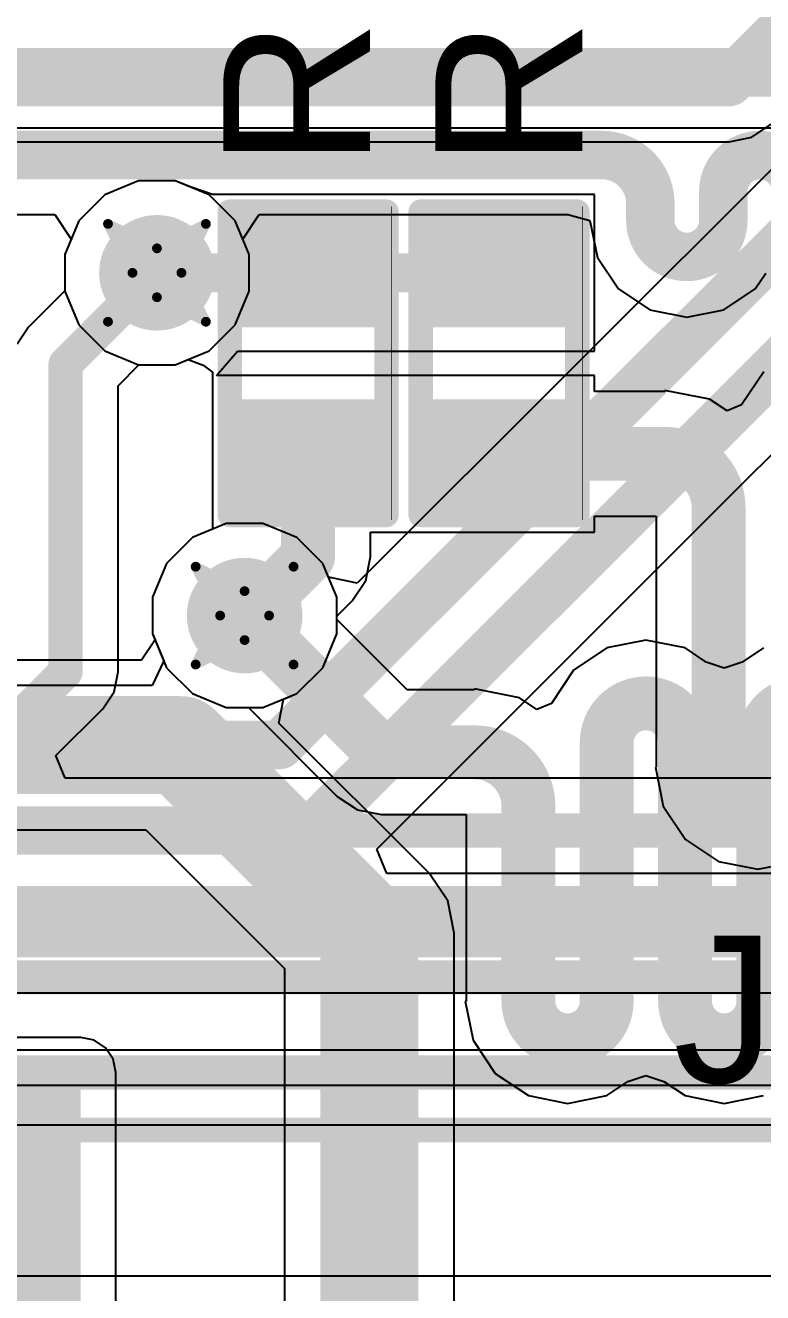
# Model space of a CAD drawing. Header units: inches. Extents: x -3 to 289, y -11 to 89.
# Drawn here: x 87.33 to 91.15, y 7.24 to 13.81 of the extents above; entities that cross this region are included whole.
import ezdxf

# ---------------------------------------------------------------- set-up
doc = ezdxf.new("R2010")
doc.units = ezdxf.units.IN
for name, color, linetype in [('Bottom Layer', 5, 'Continuous'), ('Drill Drawing', 1, 'Continuous'), ('Layer 1', 16, 'Continuous'), ('Layer 2', 76, 'Continuous'), ('Top Layer', 1, 'Continuous'), ('Top Overlay', 2, 'Continuous'), ('Top Paste', 8, 'Continuous'), ('Top Solder', 216, 'Continuous'), ('Via Holes', 16, 'Continuous')]:
    doc.layers.add(name, color=color, linetype=linetype)
doc.styles.add('Arial', font='', dxfattribs={"height": 0.2})
doc.styles.get('Arial').set_extended_font_data('Arial')

# ---------------------------------------------------------------- blocks, each defined once
blk = doc.blocks.new('R___0402_60')
at = {"layer": 'Top Layer'}
for points in [[(-0.6985, -0.3175), (-0.6985, 0.3175), (-0.2413, 0.3175), (-0.2413, -0.3175)], [(0.2413, -0.3175), (0.2413, 0.3175), (0.6985, 0.3175), (0.6985, -0.3175)]]:
    blk.add_hatch(color=1, dxfattribs=at).paths.add_polyline_path(points)
at = {"layer": 'Top Paste'}
for points in [[(-0.6985, -0.3175), (-0.6985, 0.3175), (-0.2413, 0.3175), (-0.2413, -0.3175)], [(0.2413, -0.3175), (0.2413, 0.3175), (0.6985, 0.3175), (0.6985, -0.3175)]]:
    blk.add_hatch(color=8, dxfattribs=at).paths.add_polyline_path(points)
at = {"layer": 'Top Solder'}
for points in [[(-0.7535, -0.3725), (-0.7535, 0.3725), (-0.1863, 0.3725), (-0.1863, -0.3725)], [(0.1863, -0.3725), (0.1863, 0.3725), (0.7535, 0.3725), (0.7535, -0.3725)]]:
    blk.add_hatch(color=216, dxfattribs=at).paths.add_polyline_path(points)
at = {"layer": 'Top Overlay'}
for points in [[(-0.7874, 0.4064, 0.127, 0.127, 0), (-0.7874, -0.4064, 0.127, 0.127, 0)], [(-0.7874, 0.4064, 0.127, 0.127, 0), (0.7874, 0.4064, 0.127, 0.127, 0)], [(0.7874, 0.4064, 0.127, 0.127, 0), (0.7874, -0.4064, 0.127, 0.127, 0)], [(-0.7874, -0.4064, 0.127, 0.127, 0), (0.7874, -0.4064, 0.127, 0.127, 0)], [(-0.8128, -0.4318, 0.00323, 0.00323, 0), (0.8128, -0.4318, 0.00323, 0.00323, 0)]]:
    blk.add_lwpolyline(points, format="xyseb", dxfattribs=at)
for points in [[(-0.8191, 0.4064, 0.0635, 0.0635, 1), (-0.7556, 0.4064, 0.0635, 0.0635, 1)], [(-0.8191, 0.4064, 0.0635, 0.0635, 1), (-0.7556, 0.4064, 0.0635, 0.0635, 1)], [(0.7556, 0.4064, 0.0635, 0.0635, 1), (0.8191, 0.4064, 0.0635, 0.0635, 1)], [(0.7556, 0.4064, 0.0635, 0.0635, 1), (0.8191, 0.4064, 0.0635, 0.0635, 1)], [(-0.8191, -0.4064, 0.0635, 0.0635, 1), (-0.7556, -0.4064, 0.0635, 0.0635, 1)], [(-0.8191, -0.4064, 0.0635, 0.0635, 1), (-0.7556, -0.4064, 0.0635, 0.0635, 1)], [(0.7556, -0.4064, 0.0635, 0.0635, 1), (0.8191, -0.4064, 0.0635, 0.0635, 1)], [(0.7556, -0.4064, 0.0635, 0.0635, 1), (0.8191, -0.4064, 0.0635, 0.0635, 1)], [(-0.8136, -0.4318, 0.00161, 0.00161, 1), (-0.812, -0.4318, 0.00161, 0.00161, 1)], [(0.812, -0.4318, 0.00161, 0.00161, 1), (0.8136, -0.4318, 0.00161, 0.00161, 1)]]:
    blk.add_lwpolyline(points, format="xyseb", close=True, dxfattribs=at)
blk = doc.blocks.new('R___0402_61')
at = {"layer": 'Top Layer'}
for points in [[(-0.6985, -0.3175), (-0.6985, 0.3175), (-0.2413, 0.3175), (-0.2413, -0.3175)], [(0.2413, -0.3175), (0.2413, 0.3175), (0.6985, 0.3175), (0.6985, -0.3175)]]:
    blk.add_hatch(color=1, dxfattribs=at).paths.add_polyline_path(points)
at = {"layer": 'Top Paste'}
for points in [[(-0.6985, -0.3175), (-0.6985, 0.3175), (-0.2413, 0.3175), (-0.2413, -0.3175)], [(0.2413, -0.3175), (0.2413, 0.3175), (0.6985, 0.3175), (0.6985, -0.3175)]]:
    blk.add_hatch(color=8, dxfattribs=at).paths.add_polyline_path(points)
at = {"layer": 'Top Solder'}
for points in [[(-0.7535, -0.3725), (-0.7535, 0.3725), (-0.1863, 0.3725), (-0.1863, -0.3725)], [(0.1863, -0.3725), (0.1863, 0.3725), (0.7535, 0.3725), (0.7535, -0.3725)]]:
    blk.add_hatch(color=216, dxfattribs=at).paths.add_polyline_path(points)
at = {"layer": 'Top Overlay'}
for points in [[(-0.7874, 0.4064, 0.127, 0.127, 0), (-0.7874, -0.4064, 0.127, 0.127, 0)], [(-0.7874, 0.4064, 0.127, 0.127, 0), (0.7874, 0.4064, 0.127, 0.127, 0)], [(0.7874, 0.4064, 0.127, 0.127, 0), (0.7874, -0.4064, 0.127, 0.127, 0)], [(-0.7874, -0.4064, 0.127, 0.127, 0), (0.7874, -0.4064, 0.127, 0.127, 0)], [(-0.8128, -0.4318, 0.00323, 0.00323, 0), (0.8128, -0.4318, 0.00323, 0.00323, 0)]]:
    blk.add_lwpolyline(points, format="xyseb", dxfattribs=at)
for points in [[(-0.8191, 0.4064, 0.0635, 0.0635, 1), (-0.7556, 0.4064, 0.0635, 0.0635, 1)], [(-0.8191, 0.4064, 0.0635, 0.0635, 1), (-0.7556, 0.4064, 0.0635, 0.0635, 1)], [(0.7556, 0.4064, 0.0635, 0.0635, 1), (0.8191, 0.4064, 0.0635, 0.0635, 1)], [(0.7556, 0.4064, 0.0635, 0.0635, 1), (0.8191, 0.4064, 0.0635, 0.0635, 1)], [(-0.8191, -0.4064, 0.0635, 0.0635, 1), (-0.7556, -0.4064, 0.0635, 0.0635, 1)], [(-0.8191, -0.4064, 0.0635, 0.0635, 1), (-0.7556, -0.4064, 0.0635, 0.0635, 1)], [(0.7556, -0.4064, 0.0635, 0.0635, 1), (0.8191, -0.4064, 0.0635, 0.0635, 1)], [(0.7556, -0.4064, 0.0635, 0.0635, 1), (0.8191, -0.4064, 0.0635, 0.0635, 1)], [(-0.8136, -0.4318, 0.00161, 0.00161, 1), (-0.812, -0.4318, 0.00161, 0.00161, 1)], [(0.812, -0.4318, 0.00161, 0.00161, 1), (0.8136, -0.4318, 0.00161, 0.00161, 1)]]:
    blk.add_lwpolyline(points, format="xyseb", close=True, dxfattribs=at)
blk = doc.blocks.new('693071010811_83')
at = {"layer": 'Top Overlay'}
for points in [[(1.8553, 7.4261, 0.127, 0.127, 0), (5.2742, 7.4261, 0.127, 0.127, 0)], [(5.2742, 7.4261, 0.127, 0.127, 0), (6.975, 7.4261, 0.127, 0.127, 0)]]:
    blk.add_lwpolyline(points, format="xyseb", dxfattribs=at)
blk.add_lwpolyline([(5.2424, 7.4261, 0.0635, 0.0635, 1), (5.3059, 7.4261, 0.0635, 0.0635, 1)], format="xyseb", close=True, dxfattribs=at)
blk.add_lwpolyline([(5.2424, 7.4261, 0.0635, 0.0635, 1), (5.3059, 7.4261, 0.0635, 0.0635, 1)], format="xyseb", close=True, dxfattribs=at)

msp = doc.modelspace()

# ---------------------------------------------------------------- hatches: boundary and pattern name
at = {"layer": 'Bottom Layer'}
h = msp.add_hatch(color=5, dxfattribs=at)
edge = h.paths.add_edge_path()
edge.add_arc((88.0117, 12.5301), 0.3, 0, 360)
h = msp.add_hatch(color=5, dxfattribs=at)
edge = h.paths.add_edge_path()
edge.add_arc((88.4665, 10.7503), 0.3, 0, 360)
at = {"layer": 'Layer 1'}
h = msp.add_hatch(color=16, dxfattribs=at)
edge = h.paths.add_edge_path()
edge.add_arc((88.0117, 12.5301), 0.3, 0, 360)
h = msp.add_hatch(color=16, dxfattribs=at)
edge = h.paths.add_edge_path()
edge.add_arc((88.4665, 10.7503), 0.3, 0, 360)
at = {"layer": 'Layer 2'}
h = msp.add_hatch(color=76, dxfattribs=at)
edge = h.paths.add_edge_path()
edge.add_arc((88.0117, 12.5301), 0.3, 0, 360)
h = msp.add_hatch(color=76, dxfattribs=at)
edge = h.paths.add_edge_path()
edge.add_arc((88.4665, 10.7503), 0.3, 0, 360)
at = {"layer": 'Top Layer'}
h = msp.add_hatch(color=1, dxfattribs=at)
edge = h.paths.add_edge_path()
edge.add_arc((88.0117, 12.5301), 0.3, 0, 360)
h = msp.add_hatch(color=1, dxfattribs=at)
edge = h.paths.add_edge_path()
edge.add_arc((88.4665, 10.7503), 0.3, 0, 360)
msp.add_hatch(color=1, dxfattribs=at).paths.add_polyline_path([(87.6165, 8.378), (84.6313, 8.378), (84.6313, 6.1659), (87.6165, 6.1659)])
at = {"layer": 'Via Holes'}
h = msp.add_hatch(color=7, dxfattribs=at)
edge = h.paths.add_edge_path()
edge.add_arc((88.0117, 12.5301), 0.15, 0, 360)
h = msp.add_hatch(color=7, dxfattribs=at)
edge = h.paths.add_edge_path()
edge.add_arc((88.4665, 10.7503), 0.15, 0, 360)

# ---------------------------------------------------------------- linework, layer by layer
at = {"layer": 'Bottom Layer'}
for p, q in [((86.1748, 13.2829), (92.7635, 13.2829)), ((87.9167, 13.0079), (87.7411, 12.9352)), ((88.1068, 13.0079), (87.9167, 13.0079)), ((88.2824, 12.9352), (88.1068, 13.0079)), ((87.7411, 12.9352), (87.6067, 12.8008)), ((88.4168, 12.8008), (88.2824, 12.9352)), ((87.6067, 12.8008), (87.5339, 12.6252)), ((88.4895, 12.6252), (88.4168, 12.8008)), ((87.5339, 12.6252), (87.5339, 12.4351)), ((88.4895, 12.4351), (88.4895, 12.6252)), ((87.5339, 12.4351), (87.6067, 12.2595)), ((88.4168, 12.2595), (88.4895, 12.4351)), ((87.6067, 12.2595), (87.7411, 12.1251)), ((88.2824, 12.1251), (88.4168, 12.2595)), ((87.7411, 12.1251), (87.9167, 12.0523)), ((88.1068, 12.0523), (88.2824, 12.1251)), ((87.9167, 12.0523), (88.1068, 12.0523)), ((88.3714, 11.2281), (88.1958, 11.1554)), ((88.5615, 11.2281), (88.3714, 11.2281)), ((88.7371, 11.1554), (88.5615, 11.2281)), ((88.1958, 11.1554), (88.0614, 11.021)), ((88.8715, 11.021), (88.7371, 11.1554)), ((88.0614, 11.021), (87.9887, 10.8454)), ((88.9443, 10.8454), (88.8715, 11.021)), ((87.9887, 10.8454), (87.9887, 10.6553)), ((88.9443, 10.7303), (88.9443, 10.8454)), ((89.3101, 10.3645), (88.9443, 10.7303)), ((87.9887, 10.6553), (88.0614, 10.4797)), ((90.5484, 10.6225), (90.3452, 10.5821)), ((90.7516, 10.5821), (90.5484, 10.6225)), ((90.3452, 10.5821), (90.173, 10.467)), ((90.8611, 10.5089), (90.7516, 10.5821)), ((91.158, 10.5821), (91.0485, 10.5089)), ((88.0614, 10.4797), (88.1958, 10.3453)), ((90.173, 10.467), (90.0579, 10.2947)), ((90.9548, 10.4774), (90.8611, 10.5089)), ((91.0485, 10.5089), (90.9548, 10.4774)), ((88.1958, 10.3453), (88.3714, 10.2725)), ((89.6594, 10.3645), (89.3101, 10.3645)), ((89.8923, 10.3236), (89.6594, 10.37)), ((89.6594, 10.37), (89.6594, 10.3645)), ((88.3714, 10.2725), (88.4865, 10.2725)), ((88.4865, 10.2725), (88.9471, 9.8119)), ((89.9824, 10.2635), (89.8923, 10.3236)), ((90.0579, 10.2947), (89.9824, 10.2635)), ((88.9471, 9.8119), (89.0521, 9.7417)), ((89.0521, 9.7417), (89.176, 9.7171)), ((89.176, 9.7171), (89.6151, 9.7171)), ((89.6151, 9.7171), (89.6151, 8.7482)), ((89.6151, 8.7482), (89.6111, 8.7482)), ((89.6111, 8.7482), (89.6515, 8.5451)), ((89.6515, 8.5451), (89.7666, 8.3728)), ((89.7666, 8.3728), (89.9388, 8.2578)), ((90.4547, 8.3309), (90.5484, 8.3624)), ((90.5484, 8.3624), (90.6421, 8.3309)), ((90.3452, 8.2578), (90.4547, 8.3309)), ((90.6421, 8.3309), (90.7516, 8.2578)), ((89.9388, 8.2578), (90.142, 8.2173)), ((90.142, 8.2173), (90.3452, 8.2578)), ((90.7516, 8.2578), (90.9548, 8.2173)), ((90.9548, 8.2173), (91.158, 8.2578)), ((96.6439, 7.3211), (71.3248, 7.3211))]:
    msp.add_line(p, q, dxfattribs=at)
for points in [[(86.0622, 13.5549, 0.1778, 0.1778, 0), (92.7635, 13.5549, 0.1778, 0.1778, 0)], [(88.4665, 10.7503, 0.2794, 0.2794, 0), (89.1133, 10.1035, 0.2794, 0.2794, 0)], [(90.3452, 10.0916, 0.2794, 0.2794, -1), (90.7516, 10.0916, 0.2794, 0.2794, 0)], [(91.158, 10.0916, 0.2794, 0.2794, -1), (91.5644, 10.0916, 0.2794, 0.2794, 0)], [(89.1133, 10.1035, 0.2794, 0.2794, 0), (89.176, 10.0408, 0.2794, 0.2794, 0)], [(90.3452, 8.7482, 0.2794, 0.2794, 0), (90.3452, 10.0916, 0.2794, 0.2794, 0)], [(90.7516, 8.7482, 0.2794, 0.2794, 0), (90.7516, 10.0916, 0.2794, 0.2794, 0)], [(91.158, 8.7482, 0.2794, 0.2794, 0), (91.158, 10.0916, 0.2794, 0.2794, 0)], [(89.176, 10.0408, 0.2794, 0.2794, 0), (89.6594, 10.0408, 0.2794, 0.2794, 0)], [(89.6594, 10.0408, 0.2794, 0.2794, -0.414214), (89.9388, 9.7614, 0.2794, 0.2794, 0)], [(89.9388, 8.7482, 0.2794, 0.2794, 0), (89.9388, 9.7614, 0.2794, 0.2794, 0)], [(90.3452, 8.7482, 0.2794, 0.2794, -1), (89.9388, 8.7482, 0.2794, 0.2794, 0)], [(91.158, 8.7482, 0.2794, 0.2794, -1), (90.7516, 8.7482, 0.2794, 0.2794, 0)]]:
    msp.add_lwpolyline(points, format="xyseb", dxfattribs=at)
for points in [[(88.3966, 10.7503, 0.1397, 0.1397, 1), (88.5363, 10.7503, 0.1397, 0.1397, 1)], [(89.0434, 10.1035, 0.1397, 0.1397, 1), (89.1831, 10.1035, 0.1397, 0.1397, 1)], [(89.0434, 10.1035, 0.1397, 0.1397, 1), (89.1831, 10.1035, 0.1397, 0.1397, 1)], [(90.2753, 10.0916, 0.1397, 0.1397, 1), (90.415, 10.0916, 0.1397, 0.1397, 1)], [(90.2753, 10.0916, 0.1397, 0.1397, 1), (90.415, 10.0916, 0.1397, 0.1397, 1)], [(90.6817, 10.0916, 0.1397, 0.1397, 1), (90.8214, 10.0916, 0.1397, 0.1397, 1)], [(90.6817, 10.0916, 0.1397, 0.1397, 1), (90.8214, 10.0916, 0.1397, 0.1397, 1)], [(91.0881, 10.0916, 0.1397, 0.1397, 1), (91.2278, 10.0916, 0.1397, 0.1397, 1)], [(91.0881, 10.0916, 0.1397, 0.1397, 1), (91.2278, 10.0916, 0.1397, 0.1397, 1)], [(89.1062, 10.0408, 0.1397, 0.1397, 1), (89.2459, 10.0408, 0.1397, 0.1397, 1)], [(89.1062, 10.0408, 0.1397, 0.1397, 1), (89.2459, 10.0408, 0.1397, 0.1397, 1)], [(89.5895, 10.0408, 0.1397, 0.1397, 1), (89.7292, 10.0408, 0.1397, 0.1397, 1)], [(89.5895, 10.0408, 0.1397, 0.1397, 1), (89.7292, 10.0408, 0.1397, 0.1397, 1)], [(89.8689, 9.7614, 0.1397, 0.1397, 1), (90.0086, 9.7614, 0.1397, 0.1397, 1)], [(89.8689, 9.7614, 0.1397, 0.1397, 1), (90.0086, 9.7614, 0.1397, 0.1397, 1)], [(89.8689, 8.7482, 0.1397, 0.1397, 1), (90.0086, 8.7482, 0.1397, 0.1397, 1)], [(89.8689, 8.7482, 0.1397, 0.1397, 1), (90.0086, 8.7482, 0.1397, 0.1397, 1)], [(90.2753, 8.7482, 0.1397, 0.1397, 1), (90.415, 8.7482, 0.1397, 0.1397, 1)], [(90.2753, 8.7482, 0.1397, 0.1397, 1), (90.415, 8.7482, 0.1397, 0.1397, 1)], [(90.6817, 8.7482, 0.1397, 0.1397, 1), (90.8214, 8.7482, 0.1397, 0.1397, 1)], [(90.6817, 8.7482, 0.1397, 0.1397, 1), (90.8214, 8.7482, 0.1397, 0.1397, 1)], [(91.0881, 8.7482, 0.1397, 0.1397, 1), (91.2278, 8.7482, 0.1397, 0.1397, 1)], [(91.0881, 8.7482, 0.1397, 0.1397, 1), (91.2278, 8.7482, 0.1397, 0.1397, 1)]]:
    msp.add_lwpolyline(points, format="xyseb", close=True, dxfattribs=at)
at = {"layer": 'Drill Drawing'}
for points in [[(87.7577, 12.7841, 0.0508, 0.0508, 0), (88.0117, 12.6571, 0.0508, 0.0508, 0)], [(87.7577, 12.7841, 0.0508, 0.0508, 0), (87.8847, 12.5301, 0.0508, 0.0508, 0)], [(88.0117, 12.6571, 0.0508, 0.0508, 0), (88.2657, 12.7841, 0.0508, 0.0508, 0)], [(88.1387, 12.5301, 0.0508, 0.0508, 0), (88.2657, 12.7841, 0.0508, 0.0508, 0)], [(87.7577, 12.2761, 0.0508, 0.0508, 0), (87.8847, 12.5301, 0.0508, 0.0508, 0)], [(88.1387, 12.5301, 0.0508, 0.0508, 0), (88.2657, 12.2761, 0.0508, 0.0508, 0)], [(87.7577, 12.2761, 0.0508, 0.0508, 0), (88.0117, 12.4031, 0.0508, 0.0508, 0)], [(88.0117, 12.4031, 0.0508, 0.0508, 0), (88.2657, 12.2761, 0.0508, 0.0508, 0)], [(88.2125, 11.0043, 0.0508, 0.0508, 0), (88.4665, 10.8773, 0.0508, 0.0508, 0)], [(88.2125, 11.0043, 0.0508, 0.0508, 0), (88.3395, 10.7503, 0.0508, 0.0508, 0)], [(88.4665, 10.8773, 0.0508, 0.0508, 0), (88.7205, 11.0043, 0.0508, 0.0508, 0)], [(88.5935, 10.7503, 0.0508, 0.0508, 0), (88.7205, 11.0043, 0.0508, 0.0508, 0)], [(88.2125, 10.4963, 0.0508, 0.0508, 0), (88.3395, 10.7503, 0.0508, 0.0508, 0)], [(88.5935, 10.7503, 0.0508, 0.0508, 0), (88.7205, 10.4963, 0.0508, 0.0508, 0)], [(88.2125, 10.4963, 0.0508, 0.0508, 0), (88.4665, 10.6233, 0.0508, 0.0508, 0)], [(88.4665, 10.6233, 0.0508, 0.0508, 0), (88.7205, 10.4963, 0.0508, 0.0508, 0)]]:
    msp.add_lwpolyline(points, format="xyseb", dxfattribs=at)
for points in [[(87.745, 12.7841, 0.0254, 0.0254, 1), (87.7704, 12.7841, 0.0254, 0.0254, 1)], [(87.745, 12.7841, 0.0254, 0.0254, 1), (87.7704, 12.7841, 0.0254, 0.0254, 1)], [(88.253, 12.7841, 0.0254, 0.0254, 1), (88.2784, 12.7841, 0.0254, 0.0254, 1)], [(88.253, 12.7841, 0.0254, 0.0254, 1), (88.2784, 12.7841, 0.0254, 0.0254, 1)], [(87.999, 12.6571, 0.0254, 0.0254, 1), (88.0244, 12.6571, 0.0254, 0.0254, 1)], [(87.999, 12.6571, 0.0254, 0.0254, 1), (88.0244, 12.6571, 0.0254, 0.0254, 1)], [(87.872, 12.5301, 0.0254, 0.0254, 1), (87.8974, 12.5301, 0.0254, 0.0254, 1)], [(87.872, 12.5301, 0.0254, 0.0254, 1), (87.8974, 12.5301, 0.0254, 0.0254, 1)], [(88.126, 12.5301, 0.0254, 0.0254, 1), (88.1514, 12.5301, 0.0254, 0.0254, 1)], [(88.126, 12.5301, 0.0254, 0.0254, 1), (88.1514, 12.5301, 0.0254, 0.0254, 1)], [(87.999, 12.4031, 0.0254, 0.0254, 1), (88.0244, 12.4031, 0.0254, 0.0254, 1)], [(87.999, 12.4031, 0.0254, 0.0254, 1), (88.0244, 12.4031, 0.0254, 0.0254, 1)], [(87.745, 12.2761, 0.0254, 0.0254, 1), (87.7704, 12.2761, 0.0254, 0.0254, 1)], [(87.745, 12.2761, 0.0254, 0.0254, 1), (87.7704, 12.2761, 0.0254, 0.0254, 1)], [(88.253, 12.2761, 0.0254, 0.0254, 1), (88.2784, 12.2761, 0.0254, 0.0254, 1)], [(88.253, 12.2761, 0.0254, 0.0254, 1), (88.2784, 12.2761, 0.0254, 0.0254, 1)], [(88.1998, 11.0043, 0.0254, 0.0254, 1), (88.2252, 11.0043, 0.0254, 0.0254, 1)], [(88.1998, 11.0043, 0.0254, 0.0254, 1), (88.2252, 11.0043, 0.0254, 0.0254, 1)], [(88.7078, 11.0043, 0.0254, 0.0254, 1), (88.7332, 11.0043, 0.0254, 0.0254, 1)], [(88.7078, 11.0043, 0.0254, 0.0254, 1), (88.7332, 11.0043, 0.0254, 0.0254, 1)], [(88.4538, 10.8773, 0.0254, 0.0254, 1), (88.4792, 10.8773, 0.0254, 0.0254, 1)], [(88.4538, 10.8773, 0.0254, 0.0254, 1), (88.4792, 10.8773, 0.0254, 0.0254, 1)], [(88.3268, 10.7503, 0.0254, 0.0254, 1), (88.3522, 10.7503, 0.0254, 0.0254, 1)], [(88.3268, 10.7503, 0.0254, 0.0254, 1), (88.3522, 10.7503, 0.0254, 0.0254, 1)], [(88.5808, 10.7503, 0.0254, 0.0254, 1), (88.6062, 10.7503, 0.0254, 0.0254, 1)], [(88.5808, 10.7503, 0.0254, 0.0254, 1), (88.6062, 10.7503, 0.0254, 0.0254, 1)], [(88.4538, 10.6233, 0.0254, 0.0254, 1), (88.4792, 10.6233, 0.0254, 0.0254, 1)], [(88.4538, 10.6233, 0.0254, 0.0254, 1), (88.4792, 10.6233, 0.0254, 0.0254, 1)], [(88.1998, 10.4963, 0.0254, 0.0254, 1), (88.2252, 10.4963, 0.0254, 0.0254, 1)], [(88.1998, 10.4963, 0.0254, 0.0254, 1), (88.2252, 10.4963, 0.0254, 0.0254, 1)], [(88.7078, 10.4963, 0.0254, 0.0254, 1), (88.7332, 10.4963, 0.0254, 0.0254, 1)], [(88.7078, 10.4963, 0.0254, 0.0254, 1), (88.7332, 10.4963, 0.0254, 0.0254, 1)]]:
    msp.add_lwpolyline(points, format="xyseb", close=True, dxfattribs=at)
at = {"layer": 'Layer 1'}
for p, q in [((85.5782, 12.8321), (87.4822, 12.8321)), ((87.4822, 12.8321), (87.567, 12.7051)), ((88.4564, 12.7051), (88.5413, 12.8321)), ((88.5413, 12.8321), (90.1439, 12.8321)), ((90.1439, 12.8321), (90.2583, 12.8017)), ((90.2583, 12.8017), (90.2966, 12.6095)), ((87.567, 12.7051), (87.5339, 12.6252)), ((88.4895, 12.6252), (88.4564, 12.7051)), ((87.5339, 12.6252), (87.5339, 12.4369)), ((88.4895, 12.4351), (88.4895, 12.6252)), ((90.2966, 12.6095), (90.4055, 12.4465)), ((91.116, 12.4465), (91.1711, 12.529)), ((87.5339, 12.4369), (87.3455, 12.2485)), ((90.4055, 12.4465), (90.5685, 12.3376)), ((90.953, 12.3376), (91.116, 12.4465)), ((88.4168, 12.2595), (88.4895, 12.4351)), ((90.5685, 12.3376), (90.7607, 12.2993)), ((90.7607, 12.2993), (90.953, 12.3376)), ((87.3455, 12.2485), (87.2866, 12.1603)), ((88.2824, 12.1251), (88.4168, 12.2595)), ((88.1068, 12.0523), (88.2824, 12.1251)), ((87.8097, 11.9436), (87.9185, 12.0523)), ((87.9185, 12.0523), (88.1068, 12.0523)), ((87.8097, 10.4592), (87.8097, 11.9436)), ((88.3714, 11.2281), (88.1958, 11.1554)), ((88.5615, 11.2281), (88.3714, 11.2281)), ((88.7371, 11.1554), (88.5615, 11.2281)), ((88.1958, 11.1554), (88.0614, 11.021)), ((88.8715, 11.021), (88.7371, 11.1554)), ((88.0614, 11.021), (87.9887, 10.8454)), ((88.9443, 10.8454), (88.8715, 11.021)), ((87.9887, 10.8454), (87.9887, 10.6553)), ((88.9443, 10.6553), (88.9443, 10.8454)), ((87.9887, 10.6553), (88.0614, 10.4797)), ((88.8715, 10.4797), (88.9443, 10.6553)), ((88.0614, 10.4797), (88.1958, 10.3453)), ((88.7371, 10.3453), (88.8715, 10.4797)), ((87.789, 10.3551), (87.8097, 10.4592)), ((87.7301, 10.2669), (87.789, 10.3551)), ((88.1958, 10.3453), (88.3714, 10.2725)), ((88.5615, 10.2725), (88.7371, 10.3453)), ((87.4868, 10.0236), (87.7301, 10.2669)), ((88.3714, 10.2725), (88.5615, 10.2725)), ((87.5354, 9.9063), (87.4868, 10.0236)), ((97.2937, 9.9063), (87.5354, 9.9063)), ((71.5197, 8.1061), (97.9573, 8.1061))]:
    msp.add_line(p, q, dxfattribs=at)
for points in [[(75.1758, 13.5708, 0.2515, 0.2515, 0), (94.1264, 13.5708, 0.2515, 0.2515, 0)], [(75.6199, 13.1416, 0.2515, 0.2515, 0), (89.8158, 13.1416, 0.2515, 0.2515, 0)], [(89.8158, 13.1416, 0.2515, 0.2515, 0), (90.32, 13.1416, 0.2515, 0.2515, 0)], [(90.32, 13.1416, 0.2515, 0.2515, -0.414214), (90.5715, 12.8901, 0.2515, 0.2515, 0)], [(90.95, 12.9523, 0.2515, 0.2515, -1), (91.3284, 12.9523, 0.2515, 0.2515, 0)], [(90.95, 12.8017, 0.2515, 0.2515, 0), (90.95, 12.9523, 0.2515, 0.2515, 0)], [(90.5715, 12.8017, 0.2515, 0.2515, 0), (90.5715, 12.8901, 0.2515, 0.2515, 0)], [(90.95, 12.8017, 0.2515, 0.2515, -1), (90.5715, 12.8017, 0.2515, 0.2515, 0)], [(87.5378, 12.0562, 0.1778, 0.1778, 0), (88.0117, 12.5301, 0.1778, 0.1778, 0)], [(87.5378, 10.4592, 0.1778, 0.1778, 0), (87.5378, 12.0562, 0.1778, 0.1778, 0)], [(87.1568, 10.0782, 0.1778, 0.1778, 0), (87.5378, 10.4592, 0.1778, 0.1778, 0)], [(71.4525, 9.6344, 0.1778, 0.1778, 0), (97.4064, 9.6344, 0.1778, 0.1778, 0)], [(71.3257, 9.2583, 0.1778, 0.1778, 0), (97.8318, 9.2583, 0.1778, 0.1778, 0)], [(71.2088, 8.8724, 0.1778, 0.1778, 0), (97.9487, 8.8724, 0.1778, 0.1778, 0)], [(71.2002, 8.378, 0.1778, 0.1778, 0), (97.9573, 8.378, 0.1778, 0.1778, 0)]]:
    msp.add_lwpolyline(points, format="xyseb", dxfattribs=at)
for points in [[(89.753, 13.1416, 0.1257, 0.1257, 1), (89.8787, 13.1416, 0.1257, 0.1257, 1)], [(89.753, 13.1416, 0.1257, 0.1257, 1), (89.8787, 13.1416, 0.1257, 0.1257, 1)], [(90.2572, 13.1416, 0.1257, 0.1257, 1), (90.3829, 13.1416, 0.1257, 0.1257, 1)], [(90.2572, 13.1416, 0.1257, 0.1257, 1), (90.3829, 13.1416, 0.1257, 0.1257, 1)], [(90.8871, 12.9523, 0.1257, 0.1257, 1), (91.0128, 12.9523, 0.1257, 0.1257, 1)], [(90.8871, 12.9523, 0.1257, 0.1257, 1), (91.0128, 12.9523, 0.1257, 0.1257, 1)], [(90.5086, 12.8901, 0.1257, 0.1257, 1), (90.6344, 12.8901, 0.1257, 0.1257, 1)], [(90.5086, 12.8901, 0.1257, 0.1257, 1), (90.6344, 12.8901, 0.1257, 0.1257, 1)], [(90.5086, 12.8017, 0.1257, 0.1257, 1), (90.6344, 12.8017, 0.1257, 0.1257, 1)], [(90.5086, 12.8017, 0.1257, 0.1257, 1), (90.6344, 12.8017, 0.1257, 0.1257, 1)], [(90.8871, 12.8017, 0.1257, 0.1257, 1), (91.0128, 12.8017, 0.1257, 0.1257, 1)], [(90.8871, 12.8017, 0.1257, 0.1257, 1), (91.0128, 12.8017, 0.1257, 0.1257, 1)], [(87.9673, 12.5301, 0.0889, 0.0889, 1), (88.0562, 12.5301, 0.0889, 0.0889, 1)], [(87.4933, 12.0562, 0.0889, 0.0889, 1), (87.5822, 12.0562, 0.0889, 0.0889, 1)], [(87.4933, 12.0562, 0.0889, 0.0889, 1), (87.5822, 12.0562, 0.0889, 0.0889, 1)], [(87.4933, 10.4592, 0.0889, 0.0889, 1), (87.5822, 10.4592, 0.0889, 0.0889, 1)], [(87.4933, 10.4592, 0.0889, 0.0889, 1), (87.5822, 10.4592, 0.0889, 0.0889, 1)]]:
    msp.add_lwpolyline(points, format="xyseb", close=True, dxfattribs=at)
at = {"layer": 'Layer 2'}
for p, q in [((90.9668, 11.3523), (94.2924, 14.678)), ((91.9904, 13.8584), (89.0512, 10.9192)), ((91.0983, 13.2343), (91.1987, 13.3014)), ((90.9799, 13.2108), (91.0983, 13.2343)), ((74.8883, 13.2108), (90.9798, 13.2108)), ((90.9798, 13.2108), (90.9799, 13.2108)), ((87.9167, 13.0079), (87.7411, 12.9352)), ((88.1068, 13.0079), (87.9167, 13.0079)), ((88.2824, 12.9352), (88.1068, 13.0079)), ((87.7411, 12.9352), (87.6067, 12.8008)), ((88.4168, 12.8008), (88.2824, 12.9352)), ((87.6067, 12.8008), (87.5339, 12.6252)), ((88.4895, 12.6252), (88.4168, 12.8008)), ((87.5339, 12.6252), (87.5339, 12.4351)), ((88.4895, 12.4351), (88.4895, 12.6252)), ((87.5339, 12.4351), (87.6067, 12.2595)), ((88.4168, 12.2595), (88.4895, 12.4351)), ((87.6067, 12.2595), (87.7411, 12.1251)), ((88.2824, 12.1251), (88.4168, 12.2595)), ((87.7411, 12.1251), (87.9167, 12.0523)), ((88.1068, 12.0523), (88.2824, 12.1251)), ((87.9167, 12.0523), (88.1068, 12.0523)), ((90.011, 10.3966), (90.9668, 11.3523)), ((90.9668, 11.3523), (90.9668, 11.3523)), ((88.3714, 11.2281), (88.1958, 11.1554)), ((88.5615, 11.2281), (88.3714, 11.2281)), ((88.7371, 11.1554), (88.5615, 11.2281)), ((88.1958, 11.1554), (88.0614, 11.021)), ((88.8715, 11.021), (88.7371, 11.1554)), ((88.0614, 11.021), (87.9887, 10.8454)), ((88.9014, 10.949), (88.8715, 11.021)), ((89.0512, 10.9192), (88.9014, 10.949)), ((87.9887, 10.8454), (87.9887, 10.6553)), ((87.9887, 10.6553), (88.0469, 10.5147)), ((88.0469, 10.5147), (87.9875, 10.3877)), ((89.1519, 9.5375), (90.011, 10.3966)), ((90.011, 10.3966), (90.011, 10.3966)), ((87.9875, 10.3877), (79.4421, 10.3877)), ((89.2045, 9.4105), (89.1519, 9.5375)), ((92.9487, 9.4105), (89.2045, 9.4105)), ((78.2911, 8.7915), (93.0769, 8.7915)), ((96.8562, 8.4932), (76.9075, 8.4932)), ((76.7262, 8.3119), (97.0375, 8.3119))]:
    msp.add_line(p, q, dxfattribs=at)
for points in [[(88.6479, 10.0782, 0.2515, 0.2515, 0), (94.5523, 15.9826, 0.2515, 0.2515, 0)], [(90.7479, 11.5712, 0.2515, 0.2515, 0), (94.5152, 15.3384, 0.2515, 0.2515, 0)], [(90.9799, 13.5203, 0.2515, 0.2515, 0), (92.0829, 14.6233, 0.2515, 0.2515, 0)], [(75.3667, 13.5203, 0.2515, 0.2515, 0), (90.9799, 13.5203, 0.2515, 0.2515, 0)], [(89.7922, 10.6155, 0.2515, 0.2515, 0), (90.7479, 11.5712, 0.2515, 0.2515, 0)], [(88.8111, 9.6344, 0.2515, 0.2515, 0), (89.7922, 10.6155, 0.2515, 0.2515, 0)], [(79.3139, 10.0782, 0.2515, 0.2515, 0), (88.6479, 10.0782, 0.2515, 0.2515, 0)], [(78.608, 9.6344, 0.2515, 0.2515, 0), (88.8111, 9.6344, 0.2515, 0.2515, 0)], [(78.2911, 9.101, 0.2515, 0.2515, 0), (93.0769, 9.101, 0.2515, 0.2515, 0)]]:
    msp.add_lwpolyline(points, format="xyseb", dxfattribs=at)
for points in [[(90.917, 13.5203, 0.1257, 0.1257, 1), (91.0427, 13.5203, 0.1257, 0.1257, 1)], [(90.917, 13.5203, 0.1257, 0.1257, 1), (91.0427, 13.5203, 0.1257, 0.1257, 1)], [(90.6851, 11.5712, 0.1257, 0.1257, 1), (90.8108, 11.5712, 0.1257, 0.1257, 1)], [(90.6851, 11.5712, 0.1257, 0.1257, 1), (90.8108, 11.5712, 0.1257, 0.1257, 1)], [(89.7293, 10.6155, 0.1257, 0.1257, 1), (89.8551, 10.6155, 0.1257, 0.1257, 1)], [(89.7293, 10.6155, 0.1257, 0.1257, 1), (89.8551, 10.6155, 0.1257, 0.1257, 1)], [(88.585, 10.0782, 0.1257, 0.1257, 1), (88.7107, 10.0782, 0.1257, 0.1257, 1)], [(88.585, 10.0782, 0.1257, 0.1257, 1), (88.7107, 10.0782, 0.1257, 0.1257, 1)], [(88.7483, 9.6344, 0.1257, 0.1257, 1), (88.874, 9.6344, 0.1257, 0.1257, 1)], [(88.7483, 9.6344, 0.1257, 0.1257, 1), (88.874, 9.6344, 0.1257, 0.1257, 1)]]:
    msp.add_lwpolyline(points, format="xyseb", close=True, dxfattribs=at)
at = {"layer": 'Top Layer'}
for p, q in [((87.9167, 13.0079), (87.7411, 12.9352)), ((88.1068, 13.0079), (87.9167, 13.0079)), ((88.1889, 12.9739), (88.1068, 13.0079)), ((88.3005, 12.9365), (88.1889, 12.9739)), ((87.7411, 12.9352), (87.6067, 12.8008)), ((90.2817, 12.9365), (88.3005, 12.9365)), ((88.3005, 12.9365), (88.3005, 12.9365)), ((90.2817, 12.1237), (90.2817, 12.9365)), ((87.6067, 12.8008), (87.5339, 12.6252)), ((87.5339, 12.6252), (87.5339, 12.4351)), ((87.5339, 12.4351), (87.6067, 12.2595)), ((87.6067, 12.2595), (87.7411, 12.1251)), ((87.7411, 12.1251), (87.9167, 12.0523)), ((88.3212, 11.9967), (88.4292, 12.1237)), ((88.4292, 12.1237), (90.2817, 12.1237)), ((87.9167, 12.0523), (88.1068, 12.0523)), ((88.1068, 12.0523), (88.1735, 12.08)), ((88.1735, 12.08), (88.2509, 12.0507)), ((88.2509, 12.0507), (88.3005, 12.015)), ((88.3005, 12.015), (88.3005, 11.9899)), ((88.3005, 11.9899), (88.3005, 11.8811)), ((88.4275, 11.9967), (88.3212, 11.9967)), ((90.2817, 11.9967), (88.4275, 11.9967)), ((90.2817, 11.914), (90.2817, 11.9967)), ((91.1599, 12.0165), (91.0448, 11.8443)), ((90.6463, 11.914), (90.2817, 11.914)), ((90.8792, 11.8732), (90.6463, 11.9195)), ((90.6463, 11.9195), (90.6463, 11.914)), ((88.3005, 11.8811), (88.3005, 11.1987)), ((90.9693, 11.813), (90.8792, 11.8732)), ((91.0448, 11.8443), (90.9693, 11.813)), ((90.2817, 11.1839), (90.2817, 11.2666)), ((90.2817, 11.2666), (90.602, 11.2666)), ((90.602, 11.2666), (90.602, 9.9639)), ((88.3005, 11.1987), (88.1958, 11.1554)), ((88.1958, 11.1554), (88.0614, 11.021)), ((89.1195, 11.056), (89.1195, 11.1839)), ((89.1195, 11.1839), (90.2817, 11.1839)), ((89.0949, 10.9321), (89.1195, 11.056)), ((88.0614, 11.021), (87.9887, 10.8454)), ((89.0247, 10.8271), (89.0949, 10.9321)), ((87.9887, 10.8454), (87.9887, 10.6553)), ((88.9443, 10.7467), (89.0247, 10.8271)), ((88.9443, 10.6553), (88.9443, 10.7467)), ((88.0016, 10.6241), (87.9311, 10.5185)), ((87.9887, 10.6553), (88.0016, 10.6241)), ((88.8715, 10.4797), (88.9443, 10.6553)), ((87.9311, 10.5185), (86.3084, 10.5185)), ((88.7371, 10.3453), (88.8715, 10.4797)), ((88.6691, 10.3171), (88.7371, 10.3453)), ((88.6443, 10.1925), (88.6691, 10.3171)), ((89.4246, 9.4123), (88.6443, 10.1925)), ((90.602, 9.9639), (90.598, 9.9639)), ((90.598, 9.9639), (90.6384, 9.7607)), ((90.6384, 9.7607), (90.7535, 9.5885)), ((86.2992, 9.6379), (87.9537, 9.6379)), ((87.9537, 9.6379), (88.673, 8.9186)), ((90.7535, 9.5885), (90.9257, 9.4734)), ((89.52, 9.2695), (89.4246, 9.4123)), ((90.9257, 9.4734), (91.1289, 9.433)), ((91.1289, 9.433), (91.3321, 9.4734)), ((89.5535, 9.101), (89.52, 9.2695)), ((89.5535, 6.6316), (89.5535, 9.101)), ((89.5535, 9.101), (89.5535, 9.101)), ((88.673, 8.9186), (88.673, 6.6316)), ((87.6165, 8.5593), (86.6126, 8.5593)), ((87.6858, 8.5455), (87.6165, 8.5593)), ((87.7446, 8.5062), (87.6858, 8.5455)), ((87.7839, 8.4474), (87.7446, 8.5062)), ((87.7977, 8.378), (87.7839, 8.4474)), ((87.7977, 6.1659), (87.7977, 8.378))]:
    msp.add_line(p, q, dxfattribs=at)
for points in [[(88.0117, 12.5301, 0.2032, 0.2032, 0), (88.7958, 12.5301, 0.2032, 0.2032, 0)], [(88.7958, 12.5301, 0.2032, 0.2032, 0), (89.7864, 12.5301, 0.2032, 0.2032, 0)], [(88.7958, 11.056, 0.2794, 0.2794, 0), (88.7958, 11.5903, 0.2794, 0.2794, 0)], [(89.7864, 11.5903, 0.2794, 0.2794, 0), (90.1002, 11.5903, 0.2794, 0.2794, 0)], [(90.1002, 11.5903, 0.2794, 0.2794, 0), (90.6463, 11.5903, 0.2794, 0.2794, 0)], [(90.6463, 11.5903, 0.2794, 0.2794, -0.414214), (90.9257, 11.3109, 0.2794, 0.2794, 0)], [(90.9257, 9.9639, 0.2794, 0.2794, 0), (90.9257, 11.3109, 0.2794, 0.2794, 0)], [(88.4783, 10.7385, 0.2794, 0.2794, 0), (88.7958, 11.056, 0.2794, 0.2794, 0)], [(88.4665, 10.7503, 0.2794, 0.2794, 0), (88.4783, 10.7385, 0.2794, 0.2794, 0)], [(85.0604, 10.0782, 0.508, 0.508, 0), (88.1361, 10.0782, 0.508, 0.508, 0)], [(88.1361, 10.0782, 0.508, 0.508, 0), (89.1133, 9.101, 0.508, 0.508, 0)], [(91.3321, 9.9639, 0.2794, 0.2794, -1), (90.9257, 9.9639, 0.2794, 0.2794, 0)], [(89.1133, 6.4459, 0.508, 0.508, 0), (89.1133, 9.101, 0.508, 0.508, 0)]]:
    msp.add_lwpolyline(points, format="xyseb", dxfattribs=at)
for points in [[(87.9609, 12.5301, 0.1016, 0.1016, 1), (88.0625, 12.5301, 0.1016, 0.1016, 1)], [(88.745, 12.5301, 0.1016, 0.1016, 1), (88.8466, 12.5301, 0.1016, 0.1016, 1)], [(88.745, 12.5301, 0.1016, 0.1016, 1), (88.8466, 12.5301, 0.1016, 0.1016, 1)], [(89.7356, 12.5301, 0.1016, 0.1016, 1), (89.8372, 12.5301, 0.1016, 0.1016, 1)], [(88.7259, 11.5903, 0.1397, 0.1397, 1), (88.8656, 11.5903, 0.1397, 0.1397, 1)], [(89.7165, 11.5903, 0.1397, 0.1397, 1), (89.8562, 11.5903, 0.1397, 0.1397, 1)], [(90.0303, 11.5903, 0.1397, 0.1397, 1), (90.17, 11.5903, 0.1397, 0.1397, 1)], [(90.0303, 11.5903, 0.1397, 0.1397, 1), (90.17, 11.5903, 0.1397, 0.1397, 1)], [(90.5765, 11.5903, 0.1397, 0.1397, 1), (90.7162, 11.5903, 0.1397, 0.1397, 1)], [(90.5765, 11.5903, 0.1397, 0.1397, 1), (90.7162, 11.5903, 0.1397, 0.1397, 1)], [(90.8559, 11.3109, 0.1397, 0.1397, 1), (90.9956, 11.3109, 0.1397, 0.1397, 1)], [(90.8559, 11.3109, 0.1397, 0.1397, 1), (90.9956, 11.3109, 0.1397, 0.1397, 1)], [(88.7259, 11.056, 0.1397, 0.1397, 1), (88.8656, 11.056, 0.1397, 0.1397, 1)], [(88.7259, 11.056, 0.1397, 0.1397, 1), (88.8656, 11.056, 0.1397, 0.1397, 1)], [(88.3966, 10.7503, 0.1397, 0.1397, 1), (88.5363, 10.7503, 0.1397, 0.1397, 1)], [(88.4084, 10.7385, 0.1397, 0.1397, 1), (88.5481, 10.7385, 0.1397, 0.1397, 1)], [(88.4084, 10.7385, 0.1397, 0.1397, 1), (88.5481, 10.7385, 0.1397, 0.1397, 1)], [(88.0091, 10.0782, 0.254, 0.254, 1), (88.2631, 10.0782, 0.254, 0.254, 1)], [(88.0091, 10.0782, 0.254, 0.254, 1), (88.2631, 10.0782, 0.254, 0.254, 1)], [(90.8559, 9.9639, 0.1397, 0.1397, 1), (90.9956, 9.9639, 0.1397, 0.1397, 1)], [(90.8559, 9.9639, 0.1397, 0.1397, 1), (90.9956, 9.9639, 0.1397, 0.1397, 1)], [(88.9863, 9.101, 0.254, 0.254, 1), (89.2403, 9.101, 0.254, 0.254, 1)], [(88.9863, 9.101, 0.254, 0.254, 1), (89.2403, 9.101, 0.254, 0.254, 1)]]:
    msp.add_lwpolyline(points, format="xyseb", close=True, dxfattribs=at)

# ---------------------------------------------------------------- block references
at = {"rotation": 90}
for name, p in [('R___0402_60', (88.7958, 12.0602)), ('R___0402_61', (89.7864, 12.0602))]:
    msp.add_blockref(name, p, dxfattribs=at)
msp.add_blockref('693071010811_83', (84.8063, 0.6531))

# ---------------------------------------------------------------- texts
at = {"layer": 'Top Overlay', "style": 'Arial'}
for s, p in [('R8', (89.1174, 13.0755)), ('R7', (90.2181, 13.0755))]:
    msp.add_text(s, height=0.762, rotation=90, dxfattribs=at).set_placement(p)
msp.add_text('J8', height=0.762, dxfattribs=at).set_placement((90.6896, 8.3258))

doc.saveas('drawing.dxf')
